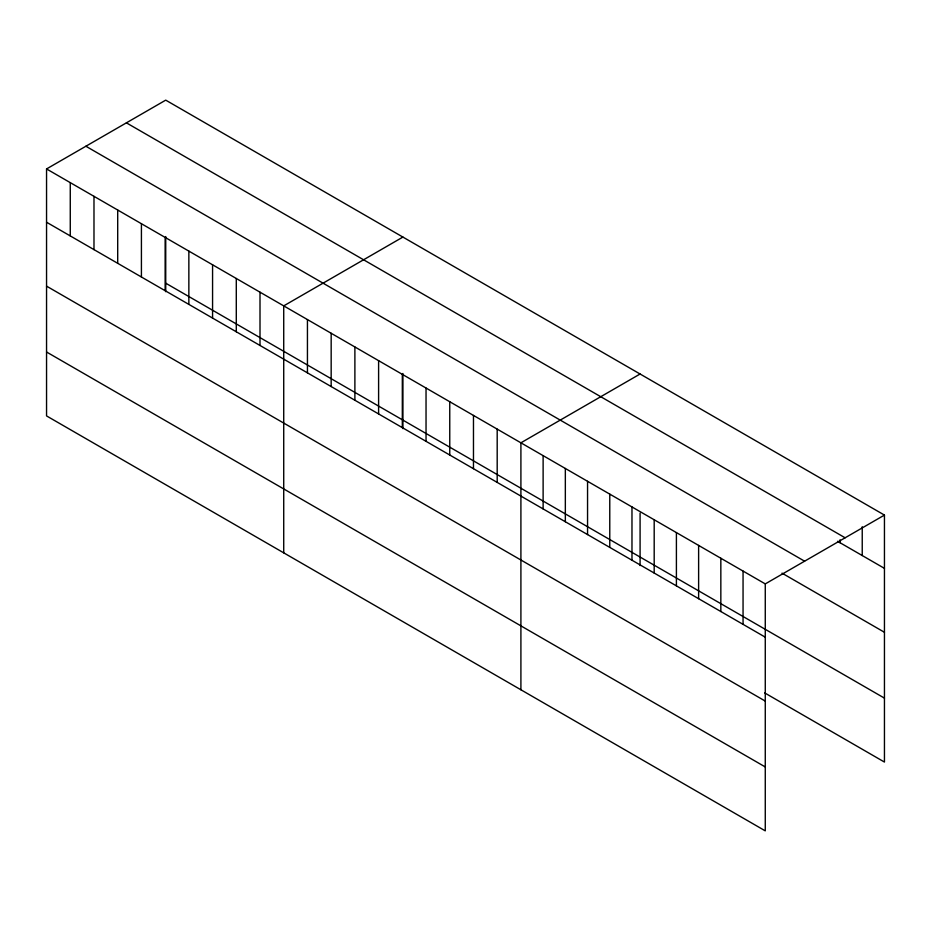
<?xml version="1.0" encoding="UTF-8"?>
<svg xmlns="http://www.w3.org/2000/svg" width="931" height="931" viewBox="0 0 931 931"><rect width="100%" height="100%" fill="white"/><g stroke="black" fill="none" stroke-linecap="round" stroke-linejoin="round"><path stroke-width="1.4" d="M46.55 168.942L765.27 583.9L765.27 830.859L46.55 415.913L46.55 168.942L165.73 100.141L884.45 515.087L884.45 762.058L764.735 692.932M402.914 237.068L283.722 305.88L283.722 552.851M640.086 374.006L520.906 442.819L520.906 689.778M765.27 583.9L884.45 515.087M126.407 122.845L845.115 537.792M837.551 541.295L884.45 568.364M85.885 146.237L804.593 561.184M782.017 573.147L884.45 632.277M165.73 283.187L884.45 698.134M46.55 222.23L765.27 637.176M46.55 286.143L765.27 701.09M46.55 351.999L765.27 766.946M862.234 526.737L862.234 555.539M840.018 539.829L840.018 542.715M743.054 571.075L743.054 624.352M720.838 558.239L720.838 611.527M698.622 545.415L698.622 598.703M676.406 532.59L676.406 585.867M654.19 519.766L654.19 573.042M640.086 513.156L640.086 565.571M631.974 506.941L631.974 560.218M609.77 494.117L609.77 547.393M587.554 481.292L587.554 534.569M565.338 468.468L565.338 521.744M543.122 455.643L543.122 508.92M497.189 429.121L497.189 482.398M473.472 415.424L473.472 468.7M449.754 401.738L449.754 455.015M426.037 388.041L426.037 441.317M402.914 373.471L402.914 428.644M402.32 374.343L402.32 427.62M378.603 360.658L378.603 413.934M354.886 346.96L354.886 400.237M331.168 333.263L331.168 386.54M307.439 319.577L307.439 372.854M260.005 292.183L260.005 345.471M236.288 278.497L236.288 331.773M212.571 264.8L212.571 318.076M188.853 251.102L188.853 304.39M165.73 236.544L165.73 291.706M165.136 237.417L165.136 290.693M141.419 223.719L141.419 276.996M117.702 210.022L117.702 263.31M93.984 196.336L93.984 249.613M70.267 182.639L70.267 235.915"/></g></svg>
